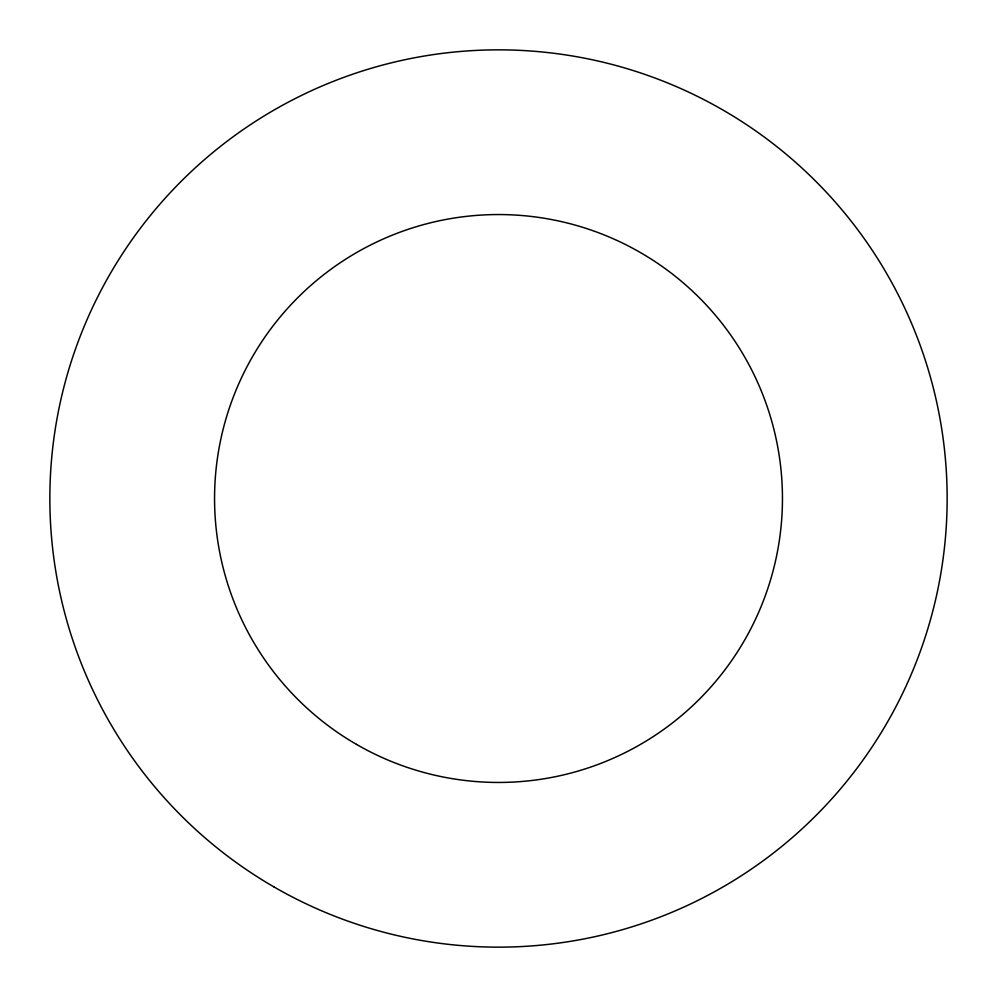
<?xml version="1.0" encoding="UTF-8"?>
<svg xmlns="http://www.w3.org/2000/svg" width="997" height="997" viewBox="0 0 997 997"><rect width="100%" height="100%" fill="white"/><g stroke="black" fill="none" stroke-linecap="round" stroke-linejoin="round"><path stroke-width="1.5" d="M274.175 887.043A448.65 448.65 0 0 0 947.15 498.5A448.65 448.65 0 0 0 274.175 109.957A448.65 448.65 0 0 0 274.175 887.043M356.527 744.41A283.958 283.958 0 0 0 782.458 498.5A283.958 283.958 0 0 0 356.527 252.59A283.958 283.958 0 0 0 356.527 744.41"/></g></svg>
